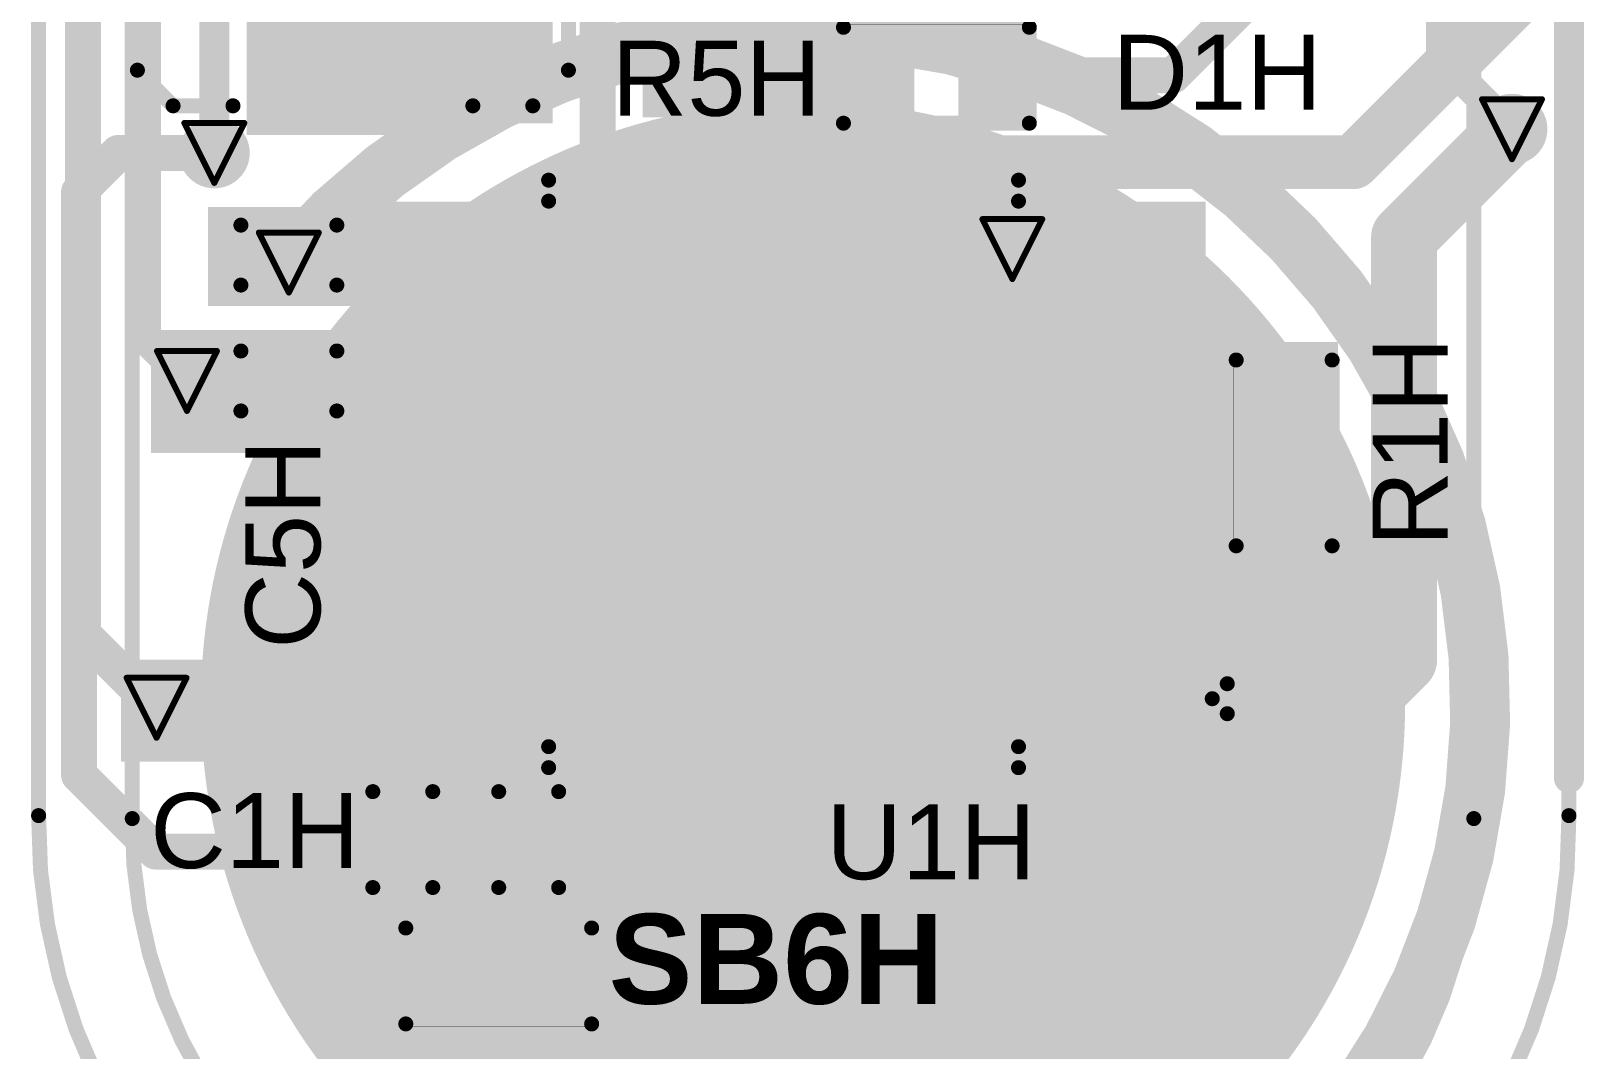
# Model space of a CAD drawing. Header units: inches. Extents: x -3.9 to 9.5, y -7 to 2.6.
# Drawn here: x 4.072 to 4.59, y -5.362 to -5.022 of the extents above; entities that cross this region are included whole.
import ezdxf

# ---------------------------------------------------------------- set-up
doc = ezdxf.new("R2010")
doc.units = ezdxf.units.IN
doc.header["$MEASUREMENT"] = 0
for name, color, linetype in [('Board Outline', 216, 'Continuous'), ('Bottom Layer', 5, 'Continuous'), ('Bottom Overlay', 54, 'Continuous'), ('Bottom Paste', 16, 'Continuous'), ('Bottom Solder', 6, 'Continuous'), ('Dimension', 6, 'Continuous'), ('Drill Drawing', 1, 'Continuous'), ('Top Layer', 1, 'Continuous'), ('Top Overlay', 2, 'Continuous'), ('Top Paste', 8, 'Continuous'), ('Top Solder', 216, 'Continuous'), ('Via Holes', 16, 'Continuous')]:
    doc.layers.add(name, color=color, linetype=linetype)
doc.styles.add('Arial', font='', dxfattribs={"height": 0.2})
doc.styles.add('Arial_Bold', font='', dxfattribs={"height": 0.2})
doc.styles.get('Arial').set_extended_font_data('Arial')
doc.styles.get('Arial_Bold').set_extended_font_data('Arial', bold=True)

# ---------------------------------------------------------------- blocks, each defined once
blk = doc.blocks.new('SOIC_8_41')
at = {"layer": 'Top Layer'}
for points in [[(-0.07579, 0.08681), (-0.07579, 0.06319), (-0.13681, 0.06319), (-0.13681, 0.08681)], [(0.13681, 0.08681), (0.13681, 0.06319), (0.07579, 0.06319), (0.07579, 0.08681)], [(-0.07579, 0.03681), (-0.07579, 0.01319), (-0.13681, 0.01319), (-0.13681, 0.03681)], [(0.13681, 0.03681), (0.13681, 0.01319), (0.07579, 0.01319), (0.07579, 0.03681)], [(-0.07579, -0.01319), (-0.07579, -0.03681), (-0.13681, -0.03681), (-0.13681, -0.01319)], [(0.13681, -0.01319), (0.13681, -0.03681), (0.07579, -0.03681), (0.07579, -0.01319)], [(-0.07579, -0.06319), (-0.07579, -0.08681), (-0.13681, -0.08681), (-0.13681, -0.06319)], [(0.13681, -0.06319), (0.13681, -0.08681), (0.07579, -0.08681), (0.07579, -0.06319)]]:
    blk.add_hatch(color=1, dxfattribs=at).paths.add_polyline_path(points)
at = {"layer": 'Top Overlay'}
blk.add_hatch(color=2, dxfattribs=at).paths.add_polyline_path([(-0.072, 0.062), (-0.059, 0.062), (-0.059, 0.088), (-0.072, 0.088)])
at = {"layer": 'Top Paste'}
for points in [[(-0.07579, 0.08681), (-0.07579, 0.06319), (-0.13681, 0.06319), (-0.13681, 0.08681)], [(0.13681, 0.08681), (0.13681, 0.06319), (0.07579, 0.06319), (0.07579, 0.08681)], [(-0.07579, 0.03681), (-0.07579, 0.01319), (-0.13681, 0.01319), (-0.13681, 0.03681)], [(0.13681, 0.03681), (0.13681, 0.01319), (0.07579, 0.01319), (0.07579, 0.03681)], [(-0.07579, -0.01319), (-0.07579, -0.03681), (-0.13681, -0.03681), (-0.13681, -0.01319)], [(0.13681, -0.01319), (0.13681, -0.03681), (0.07579, -0.03681), (0.07579, -0.01319)], [(-0.07579, -0.06319), (-0.07579, -0.08681), (-0.13681, -0.08681), (-0.13681, -0.06319)], [(0.13681, -0.06319), (0.13681, -0.08681), (0.07579, -0.08681), (0.07579, -0.06319)]]:
    blk.add_hatch(color=8, dxfattribs=at).paths.add_polyline_path(points)
at = {"layer": 'Top Solder'}
for points in [[(-0.07179, 0.09081), (-0.07179, 0.05919), (-0.14081, 0.05919), (-0.14081, 0.09081)], [(0.14081, 0.09081), (0.14081, 0.05919), (0.07179, 0.05919), (0.07179, 0.09081)], [(-0.07179, 0.04081), (-0.07179, 0.00919), (-0.14081, 0.00919), (-0.14081, 0.04081)], [(0.14081, 0.04081), (0.14081, 0.00919), (0.07179, 0.00919), (0.07179, 0.04081)], [(-0.07179, -0.00919), (-0.07179, -0.04081), (-0.14081, -0.04081), (-0.14081, -0.00919)], [(0.14081, -0.00919), (0.14081, -0.04081), (0.07179, -0.04081), (0.07179, -0.00919)], [(-0.07179, -0.05919), (-0.07179, -0.09081), (-0.14081, -0.09081), (-0.14081, -0.05919)], [(0.14081, -0.05919), (0.14081, -0.09081), (0.07179, -0.09081), (0.07179, -0.05919)]]:
    blk.add_hatch(color=216, dxfattribs=at).paths.add_polyline_path(points)
at = {"layer": 'Top Overlay'}
for points in [[(-0.07837, 0.098, 0.005, 0.005, 0), (-0.07837, 0.091, 0.005, 0.005, 0)], [(0.07837, 0.098, 0.005, 0.005, 0), (-0.07837, 0.098, 0.005, 0.005, 0)], [(0.07837, 0.098, 0.005, 0.005, 0), (0.07837, 0.091, 0.005, 0.005, 0)], [(-0.143, 0.075, 0.005, 0.005, 0), (-0.148, 0.08, 0.005, 0.005, 0)], [(-0.148, 0.08, 0.005, 0.005, 0), (-0.148, 0.07, 0.005, 0.005, 0)], [(-0.143, 0.075, 0.005, 0.005, 0), (-0.148, 0.07, 0.005, 0.005, 0)], [(-0.07837, -0.091, 0.005, 0.005, 0), (-0.07837, -0.098, 0.005, 0.005, 0)], [(0.07837, -0.091, 0.005, 0.005, 0), (0.07837, -0.098, 0.005, 0.005, 0)], [(0.07837, -0.098, 0.005, 0.005, 0), (-0.07837, -0.098, 0.005, 0.005, 0)]]:
    blk.add_lwpolyline(points, format="xyseb", dxfattribs=at)
for points in [[(-0.07962, 0.098, 0.0025, 0.0025, 1), (-0.07712, 0.098, 0.0025, 0.0025, 1)], [(-0.07962, 0.098, 0.0025, 0.0025, 1), (-0.07712, 0.098, 0.0025, 0.0025, 1)], [(0.07712, 0.098, 0.0025, 0.0025, 1), (0.07962, 0.098, 0.0025, 0.0025, 1)], [(0.07712, 0.098, 0.0025, 0.0025, 1), (0.07962, 0.098, 0.0025, 0.0025, 1)], [(-0.07962, 0.091, 0.0025, 0.0025, 1), (-0.07712, 0.091, 0.0025, 0.0025, 1)], [(0.07712, 0.091, 0.0025, 0.0025, 1), (0.07962, 0.091, 0.0025, 0.0025, 1)], [(-0.14925, 0.08, 0.0025, 0.0025, 1), (-0.14675, 0.08, 0.0025, 0.0025, 1)], [(-0.14925, 0.08, 0.0025, 0.0025, 1), (-0.14675, 0.08, 0.0025, 0.0025, 1)], [(-0.14425, 0.075, 0.0025, 0.0025, 1), (-0.14175, 0.075, 0.0025, 0.0025, 1)], [(-0.14425, 0.075, 0.0025, 0.0025, 1), (-0.14175, 0.075, 0.0025, 0.0025, 1)], [(-0.14925, 0.07, 0.0025, 0.0025, 1), (-0.14675, 0.07, 0.0025, 0.0025, 1)], [(-0.14925, 0.07, 0.0025, 0.0025, 1), (-0.14675, 0.07, 0.0025, 0.0025, 1)], [(-0.07962, -0.091, 0.0025, 0.0025, 1), (-0.07712, -0.091, 0.0025, 0.0025, 1)], [(0.07712, -0.091, 0.0025, 0.0025, 1), (0.07962, -0.091, 0.0025, 0.0025, 1)], [(-0.07962, -0.098, 0.0025, 0.0025, 1), (-0.07712, -0.098, 0.0025, 0.0025, 1)], [(-0.07962, -0.098, 0.0025, 0.0025, 1), (-0.07712, -0.098, 0.0025, 0.0025, 1)], [(0.07712, -0.098, 0.0025, 0.0025, 1), (0.07962, -0.098, 0.0025, 0.0025, 1)], [(0.07712, -0.098, 0.0025, 0.0025, 1), (0.07962, -0.098, 0.0025, 0.0025, 1)]]:
    blk.add_lwpolyline(points, format="xyseb", close=True, dxfattribs=at)
blk = doc.blocks.new('S______B______0402_62')
at = {"layer": 'Top Layer'}
for points in [[(-0.0275, -0.0125), (-0.0275, 0.0125), (-0.0095, 0.0125), (-0.0095, -0.0125)], [(0.0095, -0.0125), (0.0095, 0.0125), (0.0275, 0.0125), (0.0275, -0.0125)]]:
    blk.add_hatch(color=1, dxfattribs=at).paths.add_polyline_path(points)
at = {"layer": 'Top Paste'}
for points in [[(-0.0275, -0.0125), (-0.0275, 0.0125), (-0.0095, 0.0125), (-0.0095, -0.0125)], [(0.0095, -0.0125), (0.0095, 0.0125), (0.0275, 0.0125), (0.0275, -0.0125)]]:
    blk.add_hatch(color=8, dxfattribs=at).paths.add_polyline_path(points)
at = {"layer": 'Top Solder'}
for points in [[(-0.02967, -0.01467), (-0.02967, 0.01467), (-0.00733, 0.01467), (-0.00733, -0.01467)], [(0.00733, -0.01467), (0.00733, 0.01467), (0.02967, 0.01467), (0.02967, -0.01467)]]:
    blk.add_hatch(color=216, dxfattribs=at).paths.add_polyline_path(points)
at = {"layer": 'Top Overlay'}
for points in [[(-0.031, -0.016, 0.005, 0.005, 0), (-0.031, 0.016, 0.005, 0.005, 0)], [(-0.031, 0.016, 0.005, 0.005, 0), (0.031, 0.016, 0.005, 0.005, 0)], [(0.031, -0.016, 0.005, 0.005, 0), (0.031, 0.016, 0.005, 0.005, 0)], [(-0.031, -0.016, 0.005, 0.005, 0), (0.031, -0.016, 0.005, 0.005, 0)], [(-0.032, -0.017, 0.000127, 0.000127, 0), (0.032, -0.017, 0.000127, 0.000127, 0)]]:
    blk.add_lwpolyline(points, format="xyseb", dxfattribs=at)
for points in [[(-0.03225, 0.016, 0.0025, 0.0025, 1), (-0.02975, 0.016, 0.0025, 0.0025, 1)], [(-0.03225, 0.016, 0.0025, 0.0025, 1), (-0.02975, 0.016, 0.0025, 0.0025, 1)], [(0.02975, 0.016, 0.0025, 0.0025, 1), (0.03225, 0.016, 0.0025, 0.0025, 1)], [(0.02975, 0.016, 0.0025, 0.0025, 1), (0.03225, 0.016, 0.0025, 0.0025, 1)], [(-0.03225, -0.016, 0.0025, 0.0025, 1), (-0.02975, -0.016, 0.0025, 0.0025, 1)], [(-0.03225, -0.016, 0.0025, 0.0025, 1), (-0.02975, -0.016, 0.0025, 0.0025, 1)], [(0.02975, -0.016, 0.0025, 0.0025, 1), (0.03225, -0.016, 0.0025, 0.0025, 1)], [(0.02975, -0.016, 0.0025, 0.0025, 1), (0.03225, -0.016, 0.0025, 0.0025, 1)], [(-0.03203, -0.017, 0.0000635, 0.0000635, 1), (-0.03197, -0.017, 0.0000635, 0.0000635, 1)], [(0.03197, -0.017, 0.0000635, 0.0000635, 1), (0.03203, -0.017, 0.0000635, 0.0000635, 1)]]:
    blk.add_lwpolyline(points, format="xyseb", close=True, dxfattribs=at)
blk = doc.blocks.new('TC33X_2_104E__118')
at = {"layer": 'Top Layer'}
for points in [[(0.00787, 0.12992), (0.07087, 0.12992), (0.07087, 0.07087), (0.00787, 0.07087)], [(-0.02362, 0.02362), (0.02362, 0.02362), (0.02362, -0.02362), (-0.02362, -0.02362)], [(0.05512, 0.02362), (0.10236, 0.02362), (0.10236, -0.02362), (0.05512, -0.02362)]]:
    blk.add_hatch(color=1, dxfattribs=at).paths.add_polyline_path(points)
at = {"layer": 'Top Paste'}
for points in [[(0.00787, 0.12992), (0.07087, 0.12992), (0.07087, 0.07087), (0.00787, 0.07087)], [(-0.02362, 0.02362), (0.02362, 0.02362), (0.02362, -0.02362), (-0.02362, -0.02362)], [(0.05512, 0.02362), (0.10236, 0.02362), (0.10236, -0.02362), (0.05512, -0.02362)]]:
    blk.add_hatch(color=8, dxfattribs=at).paths.add_polyline_path(points)
at = {"layer": 'Top Solder'}
for points in [[(0.00387, 0.13392), (0.07487, 0.13392), (0.07487, 0.06687), (0.00387, 0.06687)], [(-0.02762, 0.02762), (0.02762, 0.02762), (0.02762, -0.02762), (-0.02762, -0.02762)], [(0.05112, 0.02762), (0.10636, 0.02762), (0.10636, -0.02762), (0.05112, -0.02762)]]:
    blk.add_hatch(color=216, dxfattribs=at).paths.add_polyline_path(points)
at = {"layer": 'Top Overlay'}
for points in [[(-0.02063, 0.1242, 0.005, 0.005, 0), (-0.03252, 0.11231, 0.005, 0.005, 0)], [(-0.00063, 0.1242, 0.005, 0.005, 0), (-0.02063, 0.1242, 0.005, 0.005, 0)], [(0.09937, 0.1242, 0.005, 0.005, 0), (0.07937, 0.1242, 0.005, 0.005, 0)], [(0.11126, 0.11231, 0.005, 0.005, 0), (0.09937, 0.1242, 0.005, 0.005, 0)], [(-0.03252, 0.11231, 0.005, 0.005, 0), (-0.03252, -0.02776, 0.005, 0.005, 0)], [(0.11126, 0.11231, 0.005, 0.005, 0), (0.11126, -0.02776, 0.005, 0.005, 0)], [(-0.038, -0.005, 0.005, 0.005, 0), (-0.043, 0, 0.005, 0.005, 0)], [(-0.043, 0, 0.005, 0.005, 0), (-0.043, -0.01, 0.005, 0.005, 0)], [(-0.038, -0.005, 0.005, 0.005, 0), (-0.043, -0.01, 0.005, 0.005, 0)], [(0.11126, -0.02776, 0.005, 0.005, 0), (-0.03252, -0.02776, 0.005, 0.005, 0)]]:
    blk.add_lwpolyline(points, format="xyseb", dxfattribs=at)
for points in [[(-0.02188, 0.1242, 0.0025, 0.0025, 1), (-0.01938, 0.1242, 0.0025, 0.0025, 1)], [(-0.02188, 0.1242, 0.0025, 0.0025, 1), (-0.01938, 0.1242, 0.0025, 0.0025, 1)], [(-0.00188, 0.1242, 0.0025, 0.0025, 1), (0.00062, 0.1242, 0.0025, 0.0025, 1)], [(0.07812, 0.1242, 0.0025, 0.0025, 1), (0.08062, 0.1242, 0.0025, 0.0025, 1)], [(0.09812, 0.1242, 0.0025, 0.0025, 1), (0.10062, 0.1242, 0.0025, 0.0025, 1)], [(0.09812, 0.1242, 0.0025, 0.0025, 1), (0.10062, 0.1242, 0.0025, 0.0025, 1)], [(-0.03377, 0.11231, 0.0025, 0.0025, 1), (-0.03127, 0.11231, 0.0025, 0.0025, 1)], [(-0.03377, 0.11231, 0.0025, 0.0025, 1), (-0.03127, 0.11231, 0.0025, 0.0025, 1)], [(0.11001, 0.11231, 0.0025, 0.0025, 1), (0.11251, 0.11231, 0.0025, 0.0025, 1)], [(0.11001, 0.11231, 0.0025, 0.0025, 1), (0.11251, 0.11231, 0.0025, 0.0025, 1)], [(-0.04425, 0, 0.0025, 0.0025, 1), (-0.04175, 0, 0.0025, 0.0025, 1)], [(-0.04425, 0, 0.0025, 0.0025, 1), (-0.04175, 0, 0.0025, 0.0025, 1)], [(-0.03925, -0.005, 0.0025, 0.0025, 1), (-0.03675, -0.005, 0.0025, 0.0025, 1)], [(-0.03925, -0.005, 0.0025, 0.0025, 1), (-0.03675, -0.005, 0.0025, 0.0025, 1)], [(-0.04425, -0.01, 0.0025, 0.0025, 1), (-0.04175, -0.01, 0.0025, 0.0025, 1)], [(-0.04425, -0.01, 0.0025, 0.0025, 1), (-0.04175, -0.01, 0.0025, 0.0025, 1)], [(-0.03377, -0.02776, 0.0025, 0.0025, 1), (-0.03127, -0.02776, 0.0025, 0.0025, 1)], [(-0.03377, -0.02776, 0.0025, 0.0025, 1), (-0.03127, -0.02776, 0.0025, 0.0025, 1)], [(0.11001, -0.02776, 0.0025, 0.0025, 1), (0.11251, -0.02776, 0.0025, 0.0025, 1)], [(0.11001, -0.02776, 0.0025, 0.0025, 1), (0.11251, -0.02776, 0.0025, 0.0025, 1)]]:
    blk.add_lwpolyline(points, format="xyseb", close=True, dxfattribs=at)
blk = doc.blocks.new('R___0402_146')
at = {"layer": 'Top Layer'}
for points in [[(-0.0275, -0.0125), (-0.0275, 0.0125), (-0.0095, 0.0125), (-0.0095, -0.0125)], [(0.0095, -0.0125), (0.0095, 0.0125), (0.0275, 0.0125), (0.0275, -0.0125)]]:
    blk.add_hatch(color=1, dxfattribs=at).paths.add_polyline_path(points)
at = {"layer": 'Top Paste'}
for points in [[(-0.0275, -0.0125), (-0.0275, 0.0125), (-0.0095, 0.0125), (-0.0095, -0.0125)], [(0.0095, -0.0125), (0.0095, 0.0125), (0.0275, 0.0125), (0.0275, -0.0125)]]:
    blk.add_hatch(color=8, dxfattribs=at).paths.add_polyline_path(points)
at = {"layer": 'Top Solder'}
for points in [[(-0.02967, -0.01467), (-0.02967, 0.01467), (-0.00733, 0.01467), (-0.00733, -0.01467)], [(0.00733, -0.01467), (0.00733, 0.01467), (0.02967, 0.01467), (0.02967, -0.01467)]]:
    blk.add_hatch(color=216, dxfattribs=at).paths.add_polyline_path(points)
at = {"layer": 'Top Overlay'}
for points in [[(-0.031, 0.016, 0.005, 0.005, 0), (-0.031, -0.016, 0.005, 0.005, 0)], [(0.031, 0.016, 0.005, 0.005, 0), (-0.031, 0.016, 0.005, 0.005, 0)], [(0.031, 0.016, 0.005, 0.005, 0), (0.031, -0.016, 0.005, 0.005, 0)], [(0.031, -0.016, 0.005, 0.005, 0), (-0.031, -0.016, 0.005, 0.005, 0)], [(0.032, -0.017, 0.000127, 0.000127, 0), (-0.032, -0.017, 0.000127, 0.000127, 0)]]:
    blk.add_lwpolyline(points, format="xyseb", dxfattribs=at)
for points in [[(-0.03225, 0.016, 0.0025, 0.0025, 1), (-0.02975, 0.016, 0.0025, 0.0025, 1)], [(-0.03225, 0.016, 0.0025, 0.0025, 1), (-0.02975, 0.016, 0.0025, 0.0025, 1)], [(0.02975, 0.016, 0.0025, 0.0025, 1), (0.03225, 0.016, 0.0025, 0.0025, 1)], [(0.02975, 0.016, 0.0025, 0.0025, 1), (0.03225, 0.016, 0.0025, 0.0025, 1)], [(-0.03225, -0.016, 0.0025, 0.0025, 1), (-0.02975, -0.016, 0.0025, 0.0025, 1)], [(-0.03225, -0.016, 0.0025, 0.0025, 1), (-0.02975, -0.016, 0.0025, 0.0025, 1)], [(0.02975, -0.016, 0.0025, 0.0025, 1), (0.03225, -0.016, 0.0025, 0.0025, 1)], [(0.02975, -0.016, 0.0025, 0.0025, 1), (0.03225, -0.016, 0.0025, 0.0025, 1)], [(-0.03203, -0.017, 0.0000635, 0.0000635, 1), (-0.03197, -0.017, 0.0000635, 0.0000635, 1)], [(0.03197, -0.017, 0.0000635, 0.0000635, 1), (0.03203, -0.017, 0.0000635, 0.0000635, 1)]]:
    blk.add_lwpolyline(points, format="xyseb", close=True, dxfattribs=at)
blk = doc.blocks.new('R___0402_174')
at = {"layer": 'Top Layer'}
for points in [[(-0.0275, -0.0125), (-0.0275, 0.0125), (-0.0095, 0.0125), (-0.0095, -0.0125)], [(0.0095, -0.0125), (0.0095, 0.0125), (0.0275, 0.0125), (0.0275, -0.0125)]]:
    blk.add_hatch(color=1, dxfattribs=at).paths.add_polyline_path(points)
at = {"layer": 'Top Paste'}
for points in [[(-0.0275, -0.0125), (-0.0275, 0.0125), (-0.0095, 0.0125), (-0.0095, -0.0125)], [(0.0095, -0.0125), (0.0095, 0.0125), (0.0275, 0.0125), (0.0275, -0.0125)]]:
    blk.add_hatch(color=8, dxfattribs=at).paths.add_polyline_path(points)
at = {"layer": 'Top Solder'}
for points in [[(-0.02967, -0.01467), (-0.02967, 0.01467), (-0.00733, 0.01467), (-0.00733, -0.01467)], [(0.00733, -0.01467), (0.00733, 0.01467), (0.02967, 0.01467), (0.02967, -0.01467)]]:
    blk.add_hatch(color=216, dxfattribs=at).paths.add_polyline_path(points)
at = {"layer": 'Top Overlay'}
for points in [[(-0.031, -0.016, 0.005, 0.005, 0), (-0.031, 0.016, 0.005, 0.005, 0)], [(0.031, 0.016, 0.005, 0.005, 0), (-0.031, 0.016, 0.005, 0.005, 0)], [(0.031, -0.016, 0.005, 0.005, 0), (0.031, 0.016, 0.005, 0.005, 0)], [(0.031, -0.016, 0.005, 0.005, 0), (-0.031, -0.016, 0.005, 0.005, 0)], [(0.032, -0.017, 0.000127, 0.000127, 0), (-0.032, -0.017, 0.000127, 0.000127, 0)]]:
    blk.add_lwpolyline(points, format="xyseb", dxfattribs=at)
for points in [[(-0.03225, 0.016, 0.0025, 0.0025, 1), (-0.02975, 0.016, 0.0025, 0.0025, 1)], [(-0.03225, 0.016, 0.0025, 0.0025, 1), (-0.02975, 0.016, 0.0025, 0.0025, 1)], [(0.02975, 0.016, 0.0025, 0.0025, 1), (0.03225, 0.016, 0.0025, 0.0025, 1)], [(0.02975, 0.016, 0.0025, 0.0025, 1), (0.03225, 0.016, 0.0025, 0.0025, 1)], [(-0.03225, -0.016, 0.0025, 0.0025, 1), (-0.02975, -0.016, 0.0025, 0.0025, 1)], [(-0.03225, -0.016, 0.0025, 0.0025, 1), (-0.02975, -0.016, 0.0025, 0.0025, 1)], [(0.02975, -0.016, 0.0025, 0.0025, 1), (0.03225, -0.016, 0.0025, 0.0025, 1)], [(0.02975, -0.016, 0.0025, 0.0025, 1), (0.03225, -0.016, 0.0025, 0.0025, 1)], [(-0.03203, -0.017, 0.0000635, 0.0000635, 1), (-0.03197, -0.017, 0.0000635, 0.0000635, 1)], [(0.03197, -0.017, 0.0000635, 0.0000635, 1), (0.03203, -0.017, 0.0000635, 0.0000635, 1)]]:
    blk.add_lwpolyline(points, format="xyseb", close=True, dxfattribs=at)
blk = doc.blocks.new('_EMG________B_195')
at = {"layer": 'Bottom Layer'}
h = blk.add_hatch(color=5, dxfattribs=at)
edge = h.paths.add_edge_path()
edge.add_arc((0, -0.3932), 0.19685, 0, 360)
at = {"layer": 'Bottom Paste'}
h = blk.add_hatch(color=16, dxfattribs=at)
edge = h.paths.add_edge_path()
edge.add_arc((0, -0.3932), 0.19685, 0, 360)
at = {"layer": 'Bottom Solder'}
h = blk.add_hatch(color=6, dxfattribs=at)
edge = h.paths.add_edge_path()
edge.add_arc((0, -0.3932), 0.20085, 0, 360)
at = {"layer": 'Bottom Overlay'}
for points in [[(-0.22375, -0.43172, 0.005, 0.005, 0), (-0.22375, 0.43172, 0.005, 0.005, 0)], [(0.22375, -0.43172, 0.005, 0.005, 0), (0.22375, 0.43172, 0.005, 0.005, 0)], [(-0.06026, -0.59892, 0.005, 0.005, -0.414214), (-0.22375, -0.43172, 0.005, 0.005, 0)], [(0.22375, -0.43172, 0.005, 0.005, -0.414214), (0.06026, -0.59892, 0.005, 0.005, 0)]]:
    blk.add_lwpolyline(points, format="xyseb", dxfattribs=at)
for points in [[(-0.225, -0.43172, 0.0025, 0.0025, 1), (-0.2225, -0.43172, 0.0025, 0.0025, 1)], [(-0.225, -0.43172, 0.0025, 0.0025, 1), (-0.2225, -0.43172, 0.0025, 0.0025, 1)], [(0.2225, -0.43172, 0.0025, 0.0025, 1), (0.225, -0.43172, 0.0025, 0.0025, 1)], [(0.2225, -0.43172, 0.0025, 0.0025, 1), (0.225, -0.43172, 0.0025, 0.0025, 1)]]:
    blk.add_lwpolyline(points, format="xyseb", close=True, dxfattribs=at)
blk = doc.blocks.new('C___0402_230')
at = {"layer": 'Top Layer'}
for points in [[(-0.0275, -0.0125), (-0.0275, 0.0125), (-0.0095, 0.0125), (-0.0095, -0.0125)], [(0.0095, -0.0125), (0.0095, 0.0125), (0.0275, 0.0125), (0.0275, -0.0125)]]:
    blk.add_hatch(color=1, dxfattribs=at).paths.add_polyline_path(points)
at = {"layer": 'Top Paste'}
for points in [[(-0.0275, -0.0125), (-0.0275, 0.0125), (-0.0095, 0.0125), (-0.0095, -0.0125)], [(0.0095, -0.0125), (0.0095, 0.0125), (0.0275, 0.0125), (0.0275, -0.0125)]]:
    blk.add_hatch(color=8, dxfattribs=at).paths.add_polyline_path(points)
at = {"layer": 'Top Solder'}
for points in [[(-0.02986, -0.01486), (-0.02986, 0.01486), (-0.00714, 0.01486), (-0.00714, -0.01486)], [(0.00714, -0.01486), (0.00714, 0.01486), (0.02986, 0.01486), (0.02986, -0.01486)]]:
    blk.add_hatch(color=216, dxfattribs=at).paths.add_polyline_path(points)
at = {"layer": 'Top Overlay'}
for points in [[(-0.011, 0.016, 0.005, 0.005, 0), (-0.031, 0.016, 0.005, 0.005, 0)], [(-0.031, -0.016, 0.005, 0.005, 0), (-0.031, 0.016, 0.005, 0.005, 0)], [(0.031, 0.016, 0.005, 0.005, 0), (0.011, 0.016, 0.005, 0.005, 0)], [(0.031, -0.016, 0.005, 0.005, 0), (0.031, 0.016, 0.005, 0.005, 0)], [(-0.011, -0.016, 0.005, 0.005, 0), (-0.031, -0.016, 0.005, 0.005, 0)], [(0.031, -0.016, 0.005, 0.005, 0), (0.011, -0.016, 0.005, 0.005, 0)]]:
    blk.add_lwpolyline(points, format="xyseb", dxfattribs=at)
for points in [[(-0.03225, 0.016, 0.0025, 0.0025, 1), (-0.02975, 0.016, 0.0025, 0.0025, 1)], [(-0.03225, 0.016, 0.0025, 0.0025, 1), (-0.02975, 0.016, 0.0025, 0.0025, 1)], [(-0.01225, 0.016, 0.0025, 0.0025, 1), (-0.00975, 0.016, 0.0025, 0.0025, 1)], [(0.00975, 0.016, 0.0025, 0.0025, 1), (0.01225, 0.016, 0.0025, 0.0025, 1)], [(0.02975, 0.016, 0.0025, 0.0025, 1), (0.03225, 0.016, 0.0025, 0.0025, 1)], [(0.02975, 0.016, 0.0025, 0.0025, 1), (0.03225, 0.016, 0.0025, 0.0025, 1)], [(-0.03225, -0.016, 0.0025, 0.0025, 1), (-0.02975, -0.016, 0.0025, 0.0025, 1)], [(-0.03225, -0.016, 0.0025, 0.0025, 1), (-0.02975, -0.016, 0.0025, 0.0025, 1)], [(-0.01225, -0.016, 0.0025, 0.0025, 1), (-0.00975, -0.016, 0.0025, 0.0025, 1)], [(0.00975, -0.016, 0.0025, 0.0025, 1), (0.01225, -0.016, 0.0025, 0.0025, 1)], [(0.02975, -0.016, 0.0025, 0.0025, 1), (0.03225, -0.016, 0.0025, 0.0025, 1)], [(0.02975, -0.016, 0.0025, 0.0025, 1), (0.03225, -0.016, 0.0025, 0.0025, 1)]]:
    blk.add_lwpolyline(points, format="xyseb", close=True, dxfattribs=at)
blk = doc.blocks.new('C___0402_258')
at = {"layer": 'Top Layer'}
for points in [[(-0.0275, -0.0125), (-0.0275, 0.0125), (-0.0095, 0.0125), (-0.0095, -0.0125)], [(0.0095, -0.0125), (0.0095, 0.0125), (0.0275, 0.0125), (0.0275, -0.0125)]]:
    blk.add_hatch(color=1, dxfattribs=at).paths.add_polyline_path(points)
at = {"layer": 'Top Paste'}
for points in [[(-0.0275, -0.0125), (-0.0275, 0.0125), (-0.0095, 0.0125), (-0.0095, -0.0125)], [(0.0095, -0.0125), (0.0095, 0.0125), (0.0275, 0.0125), (0.0275, -0.0125)]]:
    blk.add_hatch(color=8, dxfattribs=at).paths.add_polyline_path(points)
at = {"layer": 'Top Solder'}
for points in [[(-0.02986, -0.01486), (-0.02986, 0.01486), (-0.00714, 0.01486), (-0.00714, -0.01486)], [(0.00714, -0.01486), (0.00714, 0.01486), (0.02986, 0.01486), (0.02986, -0.01486)]]:
    blk.add_hatch(color=216, dxfattribs=at).paths.add_polyline_path(points)
at = {"layer": 'Top Overlay'}
for points in [[(-0.011, 0.016, 0.005, 0.005, 0), (-0.031, 0.016, 0.005, 0.005, 0)], [(-0.031, 0.016, 0.005, 0.005, 0), (-0.031, -0.016, 0.005, 0.005, 0)], [(0.031, 0.016, 0.005, 0.005, 0), (0.011, 0.016, 0.005, 0.005, 0)], [(0.031, 0.016, 0.005, 0.005, 0), (0.031, -0.016, 0.005, 0.005, 0)], [(-0.011, -0.016, 0.005, 0.005, 0), (-0.031, -0.016, 0.005, 0.005, 0)], [(0.031, -0.016, 0.005, 0.005, 0), (0.011, -0.016, 0.005, 0.005, 0)]]:
    blk.add_lwpolyline(points, format="xyseb", dxfattribs=at)
for points in [[(-0.03225, 0.016, 0.0025, 0.0025, 1), (-0.02975, 0.016, 0.0025, 0.0025, 1)], [(-0.03225, 0.016, 0.0025, 0.0025, 1), (-0.02975, 0.016, 0.0025, 0.0025, 1)], [(-0.01225, 0.016, 0.0025, 0.0025, 1), (-0.00975, 0.016, 0.0025, 0.0025, 1)], [(0.00975, 0.016, 0.0025, 0.0025, 1), (0.01225, 0.016, 0.0025, 0.0025, 1)], [(0.02975, 0.016, 0.0025, 0.0025, 1), (0.03225, 0.016, 0.0025, 0.0025, 1)], [(0.02975, 0.016, 0.0025, 0.0025, 1), (0.03225, 0.016, 0.0025, 0.0025, 1)], [(-0.03225, -0.016, 0.0025, 0.0025, 1), (-0.02975, -0.016, 0.0025, 0.0025, 1)], [(-0.03225, -0.016, 0.0025, 0.0025, 1), (-0.02975, -0.016, 0.0025, 0.0025, 1)], [(-0.01225, -0.016, 0.0025, 0.0025, 1), (-0.00975, -0.016, 0.0025, 0.0025, 1)], [(0.00975, -0.016, 0.0025, 0.0025, 1), (0.01225, -0.016, 0.0025, 0.0025, 1)], [(0.02975, -0.016, 0.0025, 0.0025, 1), (0.03225, -0.016, 0.0025, 0.0025, 1)], [(0.02975, -0.016, 0.0025, 0.0025, 1), (0.03225, -0.016, 0.0025, 0.0025, 1)]]:
    blk.add_lwpolyline(points, format="xyseb", close=True, dxfattribs=at)

msp = doc.modelspace()

# ---------------------------------------------------------------- hatches: boundary and pattern name
at = {"layer": 'Bottom Layer'}
h = msp.add_hatch(color=5, dxfattribs=at)
edge = h.paths.add_edge_path()
edge.add_arc((4.56645, -5.05478), 0.01181, 0, 360)
h = msp.add_hatch(color=5, dxfattribs=at)
edge = h.paths.add_edge_path()
edge.add_arc((4.13358, -5.0627), 0.01181, 0, 360)
h = msp.add_hatch(color=5, dxfattribs=at)
edge = h.paths.add_edge_path()
edge.add_arc((4.39978, -5.09478), 0.01181, 0, 360)
h = msp.add_hatch(color=5, dxfattribs=at)
edge = h.paths.add_edge_path()
edge.add_arc((4.15845, -5.09928), 0.01181, 0, 360)
h = msp.add_hatch(color=5, dxfattribs=at)
edge = h.paths.add_edge_path()
edge.add_arc((4.12445, -5.13878), 0.01181, 0, 360)
h = msp.add_hatch(color=5, dxfattribs=at)
edge = h.paths.add_edge_path()
edge.add_arc((4.11431, -5.24781), 0.01181, 0, 360)
at = {"layer": 'Top Layer'}
for points in [[(4.19245, -5.05278), (4.24645, -5.05278), (4.24645, -4.89178), (4.19245, -4.89178)], [(4.27645, -5.05078), (4.35645, -5.05078), (4.35645, -4.96478), (4.27645, -4.96478)], [(4.14845, -5.03978), (4.21145, -5.03978), (4.21145, -4.98578), (4.14845, -4.98578)], [(4.27645, -5.05078), (4.36445, -5.05078), (4.36445, -5.02378), (4.27645, -5.02378)], [(4.13145, -5.11378), (4.26845, -5.11378), (4.26845, -5.08078), (4.13145, -5.08078)], [(4.11245, -5.16278), (4.24945, -5.16278), (4.24945, -5.12178), (4.11245, -5.12178)], [(4.39647, -5.15678), (4.50845, -5.15678), (4.50845, -5.12578), (4.39647, -5.12578)], [(4.39647, -5.20678), (4.50945, -5.20678), (4.50945, -5.17078), (4.39647, -5.17078)], [(4.10245, -5.26578), (4.27845, -5.26578), (4.27845, -5.23178), (4.10245, -5.23178)], [(4.22745, -5.24978), (4.22745, -5.30778), (4.27845, -5.30778), (4.27845, -5.24978)], [(4.17945, -5.40878), (4.21945, -5.40878), (4.21945, -5.27778), (4.17945, -5.27778)], [(4.23745, -5.35678), (4.29845, -5.35678), (4.29845, -5.31828), (4.23745, -5.31828)]]:
    msp.add_hatch(color=1, dxfattribs=at).paths.add_polyline_path(points)
h = msp.add_hatch(color=1, dxfattribs=at)
edge = h.paths.add_edge_path()
edge.add_arc((4.56645, -5.05478), 0.01181, 0, 360)
h = msp.add_hatch(color=1, dxfattribs=at)
edge = h.paths.add_edge_path()
edge.add_arc((4.13358, -5.0627), 0.01181, 0, 360)
h = msp.add_hatch(color=1, dxfattribs=at)
edge = h.paths.add_edge_path()
edge.add_arc((4.39978, -5.09478), 0.01181, 0, 360)
h = msp.add_hatch(color=1, dxfattribs=at)
edge = h.paths.add_edge_path()
edge.add_arc((4.15845, -5.09928), 0.01181, 0, 360)
h = msp.add_hatch(color=1, dxfattribs=at)
edge = h.paths.add_edge_path()
edge.add_arc((4.12445, -5.13878), 0.01181, 0, 360)
h = msp.add_hatch(color=1, dxfattribs=at)
edge = h.paths.add_edge_path()
edge.add_arc((4.11431, -5.24781), 0.01181, 0, 360)
at = {"layer": 'Via Holes'}
h = msp.add_hatch(color=7, dxfattribs=at)
edge = h.paths.add_edge_path()
edge.add_arc((4.56645, -5.05478), 0.00591, 0, 360)
h = msp.add_hatch(color=7, dxfattribs=at)
edge = h.paths.add_edge_path()
edge.add_arc((4.13358, -5.0627), 0.00591, 0, 360)
h = msp.add_hatch(color=7, dxfattribs=at)
edge = h.paths.add_edge_path()
edge.add_arc((4.39978, -5.09478), 0.00591, 0, 360)
h = msp.add_hatch(color=7, dxfattribs=at)
edge = h.paths.add_edge_path()
edge.add_arc((4.15845, -5.09928), 0.00591, 0, 360)
h = msp.add_hatch(color=7, dxfattribs=at)
edge = h.paths.add_edge_path()
edge.add_arc((4.12445, -5.13878), 0.00591, 0, 360)
h = msp.add_hatch(color=7, dxfattribs=at)
edge = h.paths.add_edge_path()
edge.add_arc((4.11431, -5.24781), 0.00591, 0, 360)

# ---------------------------------------------------------------- linework, layer by layer
at = {"layer": 'Board Outline'}
for points in [[(4.07497, -5.28378, 0.005, 0.005, 0), (4.07497, -4.42333, 0.005, 0.005, 0)], [(4.5852, -4.42185, 0.005, 0.005, 0), (4.58545, -5.28379, 0.005, 0.005, 0)], [(4.26959, -5.48284, 0.005, 0.005, -0.414214), (4.07497, -5.28379, 0.005, 0.005, 0)], [(4.58545, -5.28379, 0.005, 0.005, -0.414214), (4.39083, -5.48284, 0.005, 0.005, 0)]]:
    msp.add_lwpolyline(points, format="xyseb", dxfattribs=at)
for points in [[(4.07372, -5.28378, 0.0025, 0.0025, 1), (4.07622, -5.28378, 0.0025, 0.0025, 1)], [(4.07372, -5.28379, 0.0025, 0.0025, 1), (4.07622, -5.28379, 0.0025, 0.0025, 1)], [(4.5842, -5.28379, 0.0025, 0.0025, 1), (4.5867, -5.28379, 0.0025, 0.0025, 1)], [(4.5842, -5.28379, 0.0025, 0.0025, 1), (4.5867, -5.28379, 0.0025, 0.0025, 1)]]:
    msp.add_lwpolyline(points, format="xyseb", close=True, dxfattribs=at)
at = {"layer": 'Bottom Layer'}
for points in [[(4.08977, -5.22328, 0.012, 0.012, 0), (4.08977, -4.66086, 0.012, 0.012, 0)], [(4.11077, -5.1251, 0.01, 0.01, 0), (4.11077, -4.79597, 0.01, 0.01, 0)], [(4.54279, -5.03112, 0.01, 0.01, 0), (4.54279, -4.96744, 0.01, 0.01, 0)], [(4.13358, -5.01565, 0.01, 0.01, 0), (4.13358, -5.0627, 0.01, 0.01, 0)], [(4.15845, -5.09928, 0.02, 0.02, -1.34747), (4.38995, -5.46541, 0.02, 0.02, 0)], [(4.54279, -5.03112, 0.01, 0.01, 0), (4.56645, -5.05478, 0.01, 0.01, 0)], [(4.11077, -5.1251, 0.01, 0.01, 0), (4.12277, -5.1371, 0.01, 0.01, 0)], [(4.12277, -5.1371, 0.01, 0.01, 0), (4.12445, -5.13878, 0.01, 0.01, 0)], [(4.12277, -5.1371, 0.01, 0.01, 0), (4.12277, -5.1371, 0.01, 0.01, 0)], [(4.33021, -5.15805, 0.022, 0.022, 0), (4.33047, -5.15778, 0.022, 0.022, 0)], [(4.33021, -5.24662, 0.022, 0.022, 0), (4.33021, -5.15805, 0.022, 0.022, 0)], [(4.08977, -5.22328, 0.012, 0.012, 0), (4.11431, -5.24781, 0.012, 0.012, 0)]]:
    msp.add_lwpolyline(points, format="xyseb", dxfattribs=at)
for points in [[(4.54029, -5.03112, 0.005, 0.005, 1), (4.54529, -5.03112, 0.005, 0.005, 1)], [(4.54029, -5.03112, 0.005, 0.005, 1), (4.54529, -5.03112, 0.005, 0.005, 1)], [(4.56395, -5.05478, 0.005, 0.005, 1), (4.56895, -5.05478, 0.005, 0.005, 1)], [(4.13108, -5.0627, 0.005, 0.005, 1), (4.13608, -5.0627, 0.005, 0.005, 1)], [(4.15345, -5.09928, 0.01, 0.01, 1), (4.16345, -5.09928, 0.01, 0.01, 1)], [(4.10827, -5.1251, 0.005, 0.005, 1), (4.11327, -5.1251, 0.005, 0.005, 1)], [(4.10827, -5.1251, 0.005, 0.005, 1), (4.11327, -5.1251, 0.005, 0.005, 1)], [(4.12027, -5.1371, 0.005, 0.005, 1), (4.12527, -5.1371, 0.005, 0.005, 1)], [(4.12027, -5.1371, 0.005, 0.005, 1), (4.12527, -5.1371, 0.005, 0.005, 1)], [(4.12027, -5.1371, 0.005, 0.005, 1), (4.12527, -5.1371, 0.005, 0.005, 1)], [(4.12027, -5.1371, 0.005, 0.005, 1), (4.12527, -5.1371, 0.005, 0.005, 1)], [(4.12195, -5.13878, 0.005, 0.005, 1), (4.12695, -5.13878, 0.005, 0.005, 1)], [(4.32471, -5.15805, 0.011, 0.011, 1), (4.33571, -5.15805, 0.011, 0.011, 1)], [(4.32471, -5.15805, 0.011, 0.011, 1), (4.33571, -5.15805, 0.011, 0.011, 1)], [(4.32497, -5.15778, 0.011, 0.011, 1), (4.33597, -5.15778, 0.011, 0.011, 1)], [(4.08677, -5.22328, 0.006, 0.006, 1), (4.09277, -5.22328, 0.006, 0.006, 1)], [(4.08677, -5.22328, 0.006, 0.006, 1), (4.09277, -5.22328, 0.006, 0.006, 1)], [(4.32471, -5.24662, 0.011, 0.011, 1), (4.33571, -5.24662, 0.011, 0.011, 1)], [(4.11131, -5.24781, 0.006, 0.006, 1), (4.11731, -5.24781, 0.006, 0.006, 1)]]:
    msp.add_lwpolyline(points, format="xyseb", close=True, dxfattribs=at)
at = {"layer": 'Dimension'}
msp.add_lwpolyline([(4.58545, -5.27129, 0.01, 0.01, 0), (4.58545, 1.62, 0.01, 0.01, 0)], format="xyseb", dxfattribs=at)
msp.add_lwpolyline([(4.58295, -5.27129, 0.005, 0.005, 1), (4.58795, -5.27129, 0.005, 0.005, 1)], format="xyseb", close=True, dxfattribs=at)
at = {"layer": 'Drill Drawing'}
for points in [[(4.55645, -5.04478, 0.002, 0.002, 0), (4.57645, -5.04478, 0.002, 0.002, 0)], [(4.55645, -5.04478, 0.002, 0.002, 0), (4.56645, -5.06478, 0.002, 0.002, 0)], [(4.56645, -5.06478, 0.002, 0.002, 0), (4.57645, -5.04478, 0.002, 0.002, 0)], [(4.12358, -5.0527, 0.002, 0.002, 0), (4.14358, -5.0527, 0.002, 0.002, 0)], [(4.12358, -5.0527, 0.002, 0.002, 0), (4.13358, -5.0727, 0.002, 0.002, 0)], [(4.13358, -5.0727, 0.002, 0.002, 0), (4.14358, -5.0527, 0.002, 0.002, 0)], [(4.38978, -5.08478, 0.002, 0.002, 0), (4.40978, -5.08478, 0.002, 0.002, 0)], [(4.38978, -5.08478, 0.002, 0.002, 0), (4.39978, -5.10478, 0.002, 0.002, 0)], [(4.39978, -5.10478, 0.002, 0.002, 0), (4.40978, -5.08478, 0.002, 0.002, 0)], [(4.14845, -5.08928, 0.002, 0.002, 0), (4.16845, -5.08928, 0.002, 0.002, 0)], [(4.14845, -5.08928, 0.002, 0.002, 0), (4.15845, -5.10928, 0.002, 0.002, 0)], [(4.15845, -5.10928, 0.002, 0.002, 0), (4.16845, -5.08928, 0.002, 0.002, 0)], [(4.11445, -5.12878, 0.002, 0.002, 0), (4.13445, -5.12878, 0.002, 0.002, 0)], [(4.11445, -5.12878, 0.002, 0.002, 0), (4.12445, -5.14878, 0.002, 0.002, 0)], [(4.12445, -5.14878, 0.002, 0.002, 0), (4.13445, -5.12878, 0.002, 0.002, 0)], [(4.10431, -5.23781, 0.002, 0.002, 0), (4.12431, -5.23781, 0.002, 0.002, 0)], [(4.10431, -5.23781, 0.002, 0.002, 0), (4.11431, -5.25781, 0.002, 0.002, 0)], [(4.11431, -5.25781, 0.002, 0.002, 0), (4.12431, -5.23781, 0.002, 0.002, 0)]]:
    msp.add_lwpolyline(points, format="xyseb", dxfattribs=at)
for points in [[(4.55595, -5.04478, 0.001, 0.001, 1), (4.55695, -5.04478, 0.001, 0.001, 1)], [(4.55595, -5.04478, 0.001, 0.001, 1), (4.55695, -5.04478, 0.001, 0.001, 1)], [(4.57595, -5.04478, 0.001, 0.001, 1), (4.57695, -5.04478, 0.001, 0.001, 1)], [(4.57595, -5.04478, 0.001, 0.001, 1), (4.57695, -5.04478, 0.001, 0.001, 1)], [(4.12308, -5.0527, 0.001, 0.001, 1), (4.12408, -5.0527, 0.001, 0.001, 1)], [(4.12308, -5.0527, 0.001, 0.001, 1), (4.12408, -5.0527, 0.001, 0.001, 1)], [(4.14308, -5.0527, 0.001, 0.001, 1), (4.14408, -5.0527, 0.001, 0.001, 1)], [(4.14308, -5.0527, 0.001, 0.001, 1), (4.14408, -5.0527, 0.001, 0.001, 1)], [(4.56595, -5.06478, 0.001, 0.001, 1), (4.56695, -5.06478, 0.001, 0.001, 1)], [(4.56595, -5.06478, 0.001, 0.001, 1), (4.56695, -5.06478, 0.001, 0.001, 1)], [(4.13308, -5.0727, 0.001, 0.001, 1), (4.13408, -5.0727, 0.001, 0.001, 1)], [(4.13308, -5.0727, 0.001, 0.001, 1), (4.13408, -5.0727, 0.001, 0.001, 1)], [(4.38928, -5.08478, 0.001, 0.001, 1), (4.39028, -5.08478, 0.001, 0.001, 1)], [(4.38928, -5.08478, 0.001, 0.001, 1), (4.39028, -5.08478, 0.001, 0.001, 1)], [(4.40928, -5.08478, 0.001, 0.001, 1), (4.41028, -5.08478, 0.001, 0.001, 1)], [(4.40928, -5.08478, 0.001, 0.001, 1), (4.41028, -5.08478, 0.001, 0.001, 1)], [(4.14795, -5.08928, 0.001, 0.001, 1), (4.14895, -5.08928, 0.001, 0.001, 1)], [(4.14795, -5.08928, 0.001, 0.001, 1), (4.14895, -5.08928, 0.001, 0.001, 1)], [(4.16795, -5.08928, 0.001, 0.001, 1), (4.16895, -5.08928, 0.001, 0.001, 1)], [(4.16795, -5.08928, 0.001, 0.001, 1), (4.16895, -5.08928, 0.001, 0.001, 1)], [(4.39928, -5.10478, 0.001, 0.001, 1), (4.40028, -5.10478, 0.001, 0.001, 1)], [(4.39928, -5.10478, 0.001, 0.001, 1), (4.40028, -5.10478, 0.001, 0.001, 1)], [(4.15795, -5.10928, 0.001, 0.001, 1), (4.15895, -5.10928, 0.001, 0.001, 1)], [(4.15795, -5.10928, 0.001, 0.001, 1), (4.15895, -5.10928, 0.001, 0.001, 1)], [(4.11395, -5.12878, 0.001, 0.001, 1), (4.11495, -5.12878, 0.001, 0.001, 1)], [(4.11395, -5.12878, 0.001, 0.001, 1), (4.11495, -5.12878, 0.001, 0.001, 1)], [(4.13395, -5.12878, 0.001, 0.001, 1), (4.13495, -5.12878, 0.001, 0.001, 1)], [(4.13395, -5.12878, 0.001, 0.001, 1), (4.13495, -5.12878, 0.001, 0.001, 1)], [(4.12395, -5.14878, 0.001, 0.001, 1), (4.12495, -5.14878, 0.001, 0.001, 1)], [(4.12395, -5.14878, 0.001, 0.001, 1), (4.12495, -5.14878, 0.001, 0.001, 1)], [(4.10381, -5.23781, 0.001, 0.001, 1), (4.10481, -5.23781, 0.001, 0.001, 1)], [(4.10381, -5.23781, 0.001, 0.001, 1), (4.10481, -5.23781, 0.001, 0.001, 1)], [(4.12381, -5.23781, 0.001, 0.001, 1), (4.12481, -5.23781, 0.001, 0.001, 1)], [(4.12381, -5.23781, 0.001, 0.001, 1), (4.12481, -5.23781, 0.001, 0.001, 1)], [(4.11381, -5.25781, 0.001, 0.001, 1), (4.11481, -5.25781, 0.001, 0.001, 1)], [(4.11381, -5.25781, 0.001, 0.001, 1), (4.11481, -5.25781, 0.001, 0.001, 1)]]:
    msp.add_lwpolyline(points, format="xyseb", close=True, dxfattribs=at)
at = {"layer": 'Top Layer'}
for points in [[(4.35095, -5.03478, 0.012, 0.012, 0), (4.35095, -4.75078, 0.012, 0.012, 0)], [(4.26147, -5.08678, 0.012, 0.012, 0), (4.26147, -4.86078, 0.012, 0.012, 0)], [(4.45347, -5.03678, 0.012, 0.012, 0), (4.48447, -5.00578, 0.012, 0.012, 0)], [(4.51345, -5.06578, 0.018, 0.018, 0), (4.56745, -5.01178, 0.018, 0.018, 0)], [(4.39295, -5.03678, 0.012, 0.012, 0), (4.45347, -5.03678, 0.012, 0.012, 0)], [(4.53045, -5.09078, 0.022, 0.022, 0), (4.56645, -5.05478, 0.022, 0.022, 0)], [(4.08845, -5.07578, 0.012, 0.012, 0), (4.10154, -5.0627, 0.012, 0.012, 0)], [(4.10154, -5.0627, 0.012, 0.012, 0), (4.13358, -5.0627, 0.012, 0.012, 0)], [(4.35945, -5.09578, 0.018, 0.018, 0), (4.38945, -5.06578, 0.018, 0.018, 0)], [(4.38945, -5.06578, 0.018, 0.018, 0), (4.51345, -5.06578, 0.018, 0.018, 0)], [(4.08845, -5.27017, 0.012, 0.012, 0), (4.08845, -5.07578, 0.012, 0.012, 0)], [(4.53045, -5.2319, 0.022, 0.022, 0), (4.53045, -5.09078, 0.022, 0.022, 0)], [(4.39978, -5.09478, 0.022, 0.022, 0), (4.42977, -5.09478, 0.022, 0.022, 0)], [(4.35945, -5.18178, 0.018, 0.018, 0), (4.35945, -5.09578, 0.018, 0.018, 0)], [(4.15697, -5.12778, 0.01, 0.01, 0), (4.16147, -5.13228, 0.01, 0.01, 0)], [(4.16147, -5.13628, 0.01, 0.01, 0), (4.16147, -5.13228, 0.01, 0.01, 0)], [(4.12445, -5.13878, 0.02, 0.02, 0), (4.12502, -5.13935, 0.02, 0.02, 0)], [(4.12502, -5.13935, 0.02, 0.02, 0), (4.15845, -5.13935, 0.02, 0.02, 0)], [(4.15845, -5.13935, 0.02, 0.02, 0), (4.15854, -5.13935, 0.02, 0.02, 0)], [(4.15854, -5.13935, 0.02, 0.02, 0), (4.16147, -5.14228, 0.02, 0.02, 0)], [(4.16147, -5.14228, 0.02, 0.02, 0), (4.19045, -5.14228, 0.02, 0.02, 0)], [(4.15845, -5.13935, 0.01, 0.01, 0), (4.15845, -5.13628, 0.01, 0.01, 0)], [(4.15845, -5.14057, 0.01, 0.01, 0), (4.15845, -5.13935, 0.01, 0.01, 0)], [(4.16147, -5.14228, 0.01, 0.01, 0), (4.16147, -5.14057, 0.01, 0.01, 0)], [(4.16147, -5.20878, 0.01, 0.01, 0), (4.16147, -5.14228, 0.01, 0.01, 0)], [(4.34245, -5.19478, 0.018, 0.018, 0), (4.35545, -5.18178, 0.018, 0.018, 0)], [(4.35945, -5.40078, 0.018, 0.018, 0), (4.35945, -5.18178, 0.018, 0.018, 0)], [(4.21717, -5.19478, 0.018, 0.018, 0), (4.34245, -5.19478, 0.018, 0.018, 0)], [(4.16147, -5.20878, 0.01, 0.01, 0), (4.17247, -5.21978, 0.01, 0.01, 0)], [(4.17247, -5.21978, 0.01, 0.01, 0), (4.28945, -5.21978, 0.01, 0.01, 0)], [(4.28945, -5.21978, 0.01, 0.01, 0), (4.30145, -5.23178, 0.01, 0.01, 0)], [(4.51757, -5.24478, 0.022, 0.022, 0), (4.53045, -5.2319, 0.022, 0.022, 0)], [(4.30145, -5.31528, 0.01, 0.01, 0), (4.30145, -5.23178, 0.01, 0.01, 0)], [(4.42977, -5.24478, 0.022, 0.022, 0), (4.51757, -5.24478, 0.022, 0.022, 0)], [(4.11431, -5.24781, 0.01, 0.01, 0), (4.11434, -5.24778, 0.01, 0.01, 0)], [(4.11434, -5.24778, 0.01, 0.01, 0), (4.11645, -5.24778, 0.01, 0.01, 0)], [(4.08845, -5.27017, 0.012, 0.012, 0), (4.11407, -5.29578, 0.012, 0.012, 0)], [(4.19845, -5.33728, 0.025, 0.025, 0), (4.19845, -5.29578, 0.025, 0.025, 0)], [(4.11407, -5.29578, 0.012, 0.012, 0), (4.19845, -5.29578, 0.012, 0.012, 0)], [(4.2792, -5.33753, 0.01, 0.01, 0), (4.30145, -5.31528, 0.01, 0.01, 0)], [(4.26795, -5.33753, 0.01, 0.01, 0), (4.2792, -5.33753, 0.01, 0.01, 0)]]:
    msp.add_lwpolyline(points, format="xyseb", dxfattribs=at)
for points in [[(4.34795, -5.03478, 0.006, 0.006, 1), (4.35395, -5.03478, 0.006, 0.006, 1)], [(4.38995, -5.03678, 0.006, 0.006, 1), (4.39595, -5.03678, 0.006, 0.006, 1)], [(4.45047, -5.03678, 0.006, 0.006, 1), (4.45647, -5.03678, 0.006, 0.006, 1)], [(4.45047, -5.03678, 0.006, 0.006, 1), (4.45647, -5.03678, 0.006, 0.006, 1)], [(4.56095, -5.05478, 0.011, 0.011, 1), (4.57195, -5.05478, 0.011, 0.011, 1)], [(4.09854, -5.0627, 0.006, 0.006, 1), (4.10454, -5.0627, 0.006, 0.006, 1)], [(4.09854, -5.0627, 0.006, 0.006, 1), (4.10454, -5.0627, 0.006, 0.006, 1)], [(4.13058, -5.0627, 0.006, 0.006, 1), (4.13658, -5.0627, 0.006, 0.006, 1)], [(4.38495, -5.06578, 0.009, 0.009, 1), (4.39395, -5.06578, 0.009, 0.009, 1)], [(4.38495, -5.06578, 0.009, 0.009, 1), (4.39395, -5.06578, 0.009, 0.009, 1)], [(4.50895, -5.06578, 0.009, 0.009, 1), (4.51795, -5.06578, 0.009, 0.009, 1)], [(4.50895, -5.06578, 0.009, 0.009, 1), (4.51795, -5.06578, 0.009, 0.009, 1)], [(4.08545, -5.07578, 0.006, 0.006, 1), (4.09145, -5.07578, 0.006, 0.006, 1)], [(4.08545, -5.07578, 0.006, 0.006, 1), (4.09145, -5.07578, 0.006, 0.006, 1)], [(4.25847, -5.08678, 0.006, 0.006, 1), (4.26447, -5.08678, 0.006, 0.006, 1)], [(4.52495, -5.09078, 0.011, 0.011, 1), (4.53595, -5.09078, 0.011, 0.011, 1)], [(4.52495, -5.09078, 0.011, 0.011, 1), (4.53595, -5.09078, 0.011, 0.011, 1)], [(4.39428, -5.09478, 0.011, 0.011, 1), (4.40528, -5.09478, 0.011, 0.011, 1)], [(4.42427, -5.09478, 0.011, 0.011, 1), (4.43527, -5.09478, 0.011, 0.011, 1)], [(4.35495, -5.09578, 0.009, 0.009, 1), (4.36395, -5.09578, 0.009, 0.009, 1)], [(4.35495, -5.09578, 0.009, 0.009, 1), (4.36395, -5.09578, 0.009, 0.009, 1)], [(4.15447, -5.12778, 0.005, 0.005, 1), (4.15947, -5.12778, 0.005, 0.005, 1)], [(4.15897, -5.13228, 0.005, 0.005, 1), (4.16397, -5.13228, 0.005, 0.005, 1)], [(4.15897, -5.13228, 0.005, 0.005, 1), (4.16397, -5.13228, 0.005, 0.005, 1)], [(4.11945, -5.13878, 0.01, 0.01, 1), (4.12945, -5.13878, 0.01, 0.01, 1)], [(4.12002, -5.13935, 0.01, 0.01, 1), (4.13002, -5.13935, 0.01, 0.01, 1)], [(4.12002, -5.13935, 0.01, 0.01, 1), (4.13002, -5.13935, 0.01, 0.01, 1)], [(4.15345, -5.13935, 0.01, 0.01, 1), (4.16345, -5.13935, 0.01, 0.01, 1)], [(4.15345, -5.13935, 0.01, 0.01, 1), (4.16345, -5.13935, 0.01, 0.01, 1)], [(4.15354, -5.13935, 0.01, 0.01, 1), (4.16354, -5.13935, 0.01, 0.01, 1)], [(4.15354, -5.13935, 0.01, 0.01, 1), (4.16354, -5.13935, 0.01, 0.01, 1)], [(4.15647, -5.14228, 0.01, 0.01, 1), (4.16647, -5.14228, 0.01, 0.01, 1)], [(4.15647, -5.14228, 0.01, 0.01, 1), (4.16647, -5.14228, 0.01, 0.01, 1)], [(4.15595, -5.13628, 0.005, 0.005, 1), (4.16095, -5.13628, 0.005, 0.005, 1)], [(4.15897, -5.13628, 0.005, 0.005, 1), (4.16397, -5.13628, 0.005, 0.005, 1)], [(4.18545, -5.14228, 0.01, 0.01, 1), (4.19545, -5.14228, 0.01, 0.01, 1)], [(4.15595, -5.13935, 0.005, 0.005, 1), (4.16095, -5.13935, 0.005, 0.005, 1)], [(4.15595, -5.13935, 0.005, 0.005, 1), (4.16095, -5.13935, 0.005, 0.005, 1)], [(4.15595, -5.14057, 0.005, 0.005, 1), (4.16095, -5.14057, 0.005, 0.005, 1)], [(4.15897, -5.14057, 0.005, 0.005, 1), (4.16397, -5.14057, 0.005, 0.005, 1)], [(4.15897, -5.14228, 0.005, 0.005, 1), (4.16397, -5.14228, 0.005, 0.005, 1)], [(4.15897, -5.14228, 0.005, 0.005, 1), (4.16397, -5.14228, 0.005, 0.005, 1)], [(4.35095, -5.18178, 0.009, 0.009, 1), (4.35995, -5.18178, 0.009, 0.009, 1)], [(4.35495, -5.18178, 0.009, 0.009, 1), (4.36395, -5.18178, 0.009, 0.009, 1)], [(4.35495, -5.18178, 0.009, 0.009, 1), (4.36395, -5.18178, 0.009, 0.009, 1)], [(4.21267, -5.19478, 0.009, 0.009, 1), (4.22167, -5.19478, 0.009, 0.009, 1)], [(4.33795, -5.19478, 0.009, 0.009, 1), (4.34695, -5.19478, 0.009, 0.009, 1)], [(4.33795, -5.19478, 0.009, 0.009, 1), (4.34695, -5.19478, 0.009, 0.009, 1)], [(4.15897, -5.20878, 0.005, 0.005, 1), (4.16397, -5.20878, 0.005, 0.005, 1)], [(4.15897, -5.20878, 0.005, 0.005, 1), (4.16397, -5.20878, 0.005, 0.005, 1)], [(4.16997, -5.21978, 0.005, 0.005, 1), (4.17497, -5.21978, 0.005, 0.005, 1)], [(4.16997, -5.21978, 0.005, 0.005, 1), (4.17497, -5.21978, 0.005, 0.005, 1)], [(4.28695, -5.21978, 0.005, 0.005, 1), (4.29195, -5.21978, 0.005, 0.005, 1)], [(4.28695, -5.21978, 0.005, 0.005, 1), (4.29195, -5.21978, 0.005, 0.005, 1)], [(4.52495, -5.2319, 0.011, 0.011, 1), (4.53595, -5.2319, 0.011, 0.011, 1)], [(4.52495, -5.2319, 0.011, 0.011, 1), (4.53595, -5.2319, 0.011, 0.011, 1)], [(4.29895, -5.23178, 0.005, 0.005, 1), (4.30395, -5.23178, 0.005, 0.005, 1)], [(4.29895, -5.23178, 0.005, 0.005, 1), (4.30395, -5.23178, 0.005, 0.005, 1)], [(4.42427, -5.24478, 0.011, 0.011, 1), (4.43527, -5.24478, 0.011, 0.011, 1)], [(4.51206, -5.24478, 0.011, 0.011, 1), (4.52306, -5.24478, 0.011, 0.011, 1)], [(4.51206, -5.24478, 0.011, 0.011, 1), (4.52306, -5.24478, 0.011, 0.011, 1)], [(4.11181, -5.24781, 0.005, 0.005, 1), (4.11681, -5.24781, 0.005, 0.005, 1)], [(4.11184, -5.24778, 0.005, 0.005, 1), (4.11684, -5.24778, 0.005, 0.005, 1)], [(4.11184, -5.24778, 0.005, 0.005, 1), (4.11684, -5.24778, 0.005, 0.005, 1)], [(4.11395, -5.24778, 0.005, 0.005, 1), (4.11895, -5.24778, 0.005, 0.005, 1)], [(4.08545, -5.27017, 0.006, 0.006, 1), (4.09145, -5.27017, 0.006, 0.006, 1)], [(4.08545, -5.27017, 0.006, 0.006, 1), (4.09145, -5.27017, 0.006, 0.006, 1)], [(4.1922, -5.29578, 0.0125, 0.0125, 1), (4.2047, -5.29578, 0.0125, 0.0125, 1)], [(4.11107, -5.29578, 0.006, 0.006, 1), (4.11707, -5.29578, 0.006, 0.006, 1)], [(4.11107, -5.29578, 0.006, 0.006, 1), (4.11707, -5.29578, 0.006, 0.006, 1)], [(4.19545, -5.29578, 0.006, 0.006, 1), (4.20145, -5.29578, 0.006, 0.006, 1)], [(4.29895, -5.31528, 0.005, 0.005, 1), (4.30395, -5.31528, 0.005, 0.005, 1)], [(4.29895, -5.31528, 0.005, 0.005, 1), (4.30395, -5.31528, 0.005, 0.005, 1)], [(4.1922, -5.33728, 0.0125, 0.0125, 1), (4.2047, -5.33728, 0.0125, 0.0125, 1)], [(4.26545, -5.33753, 0.005, 0.005, 1), (4.27045, -5.33753, 0.005, 0.005, 1)], [(4.2767, -5.33753, 0.005, 0.005, 1), (4.2817, -5.33753, 0.005, 0.005, 1)], [(4.2767, -5.33753, 0.005, 0.005, 1), (4.2817, -5.33753, 0.005, 0.005, 1)]]:
    msp.add_lwpolyline(points, format="xyseb", close=True, dxfattribs=at)

# ---------------------------------------------------------------- block references
for name, p in [('_EMG________B_195', (4.32996, -4.85305)), ('S______B______0402_62', (4.22845, -5.33728))]:
    msp.add_blockref(name, p)
for name, p, rotation in [('TC33X_2_104E__118', (4.21919, -4.92278), 180), ('R___0402_146', (4.37445, -5.03678), 180), ('SOIC_8_41', (4.32347, -5.16978), 180), ('C___0402_230', (4.15845, -5.11778), 270), ('R___0402_174', (4.49045, -5.16278), 270), ('C___0402_258', (4.21745, -5.29178), 180)]:
    msp.add_blockref(name, p, dxfattribs=dict(rotation=rotation))

# ---------------------------------------------------------------- texts
at = {"layer": 'Top Overlay'}
for s, height, style, p in [('D1H', 0.025, 'Arial', (4.43321, -5.04828)), ('R5H', 0.025, 'Arial', (4.26613, -5.05028)), ('C1H', 0.025, 'Arial', (4.11221, -5.30128)), ('U1H', 0.025, 'Arial', (4.33774, -5.30501)), ('SB6H', 0.03, 'Arial_Bold', (4.26512, -5.34658))]:
    msp.add_text(s, height=height, dxfattribs=dict(at, style=style)).set_placement(p)
at = {"layer": 'Top Overlay', "style": 'Arial'}
for s, p in [('R1H', (4.54495, -5.19402)), ('C5H', (4.16895, -5.22811))]:
    msp.add_text(s, height=0.025, rotation=90, dxfattribs=at).set_placement(p)

doc.saveas('drawing.dxf')
